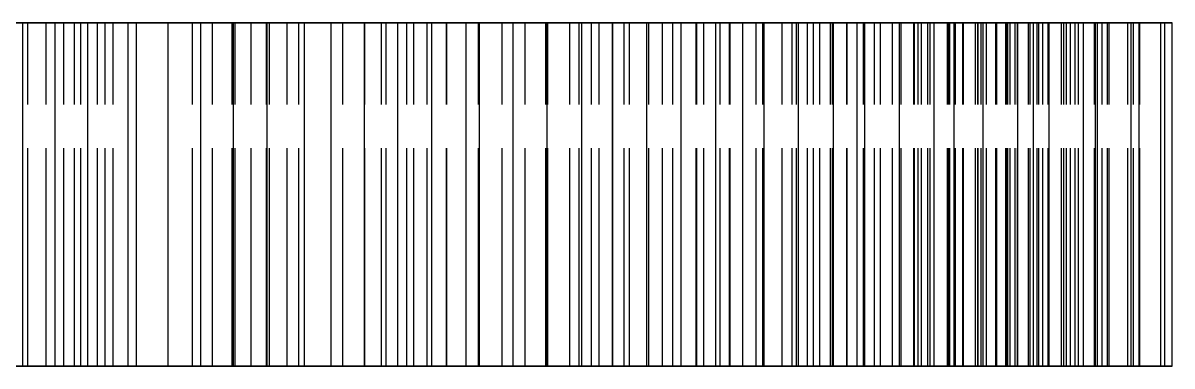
# Model space of a CAD drawing. Header units: millimetres. Extents: x -13 to 272, y -50 to 160.
# Drawn here: x 42.55 to 49.25, y 92.5 to 94.5 of the extents above; entities that cross this region are included whole.
import ezdxf

# ---------------------------------------------------------------- set-up
doc = ezdxf.new("R2010")
doc.units = ezdxf.units.MM
doc.linetypes.add('DASHED', pattern=[1.524, 1.27, -0.254])
doc.layers.add('HIDDEN', color=8, linetype='DASHED')
doc.layers.add('VISIBLE', color=7, linetype='CONTINUOUS')

msp = doc.modelspace()

# ---------------------------------------------------------------- linework, layer by layer
at = {"layer": 'HIDDEN'}
for points in [[(42.36903, 94.5), (42.55323, 94.5)], [(42.55323, 94.5), (42.7407, 94.5)], [(42.55323, 92.5), (42.55323, 94.5)], [(42.5823, 94.5), (42.85332, 94.5)], [(42.68919, 94.5), (42.5823, 94.5)], [(42.85332, 94.5), (42.5823, 94.5)], [(42.5823, 94.5), (42.68919, 94.5)], [(42.5823, 92.5), (42.5823, 94.5)], [(42.5823, 92.5), (42.5823, 94.5)], [(42.79205, 94.5), (42.68919, 94.5)], [(42.68919, 94.5), (42.79205, 94.5)], [(42.68919, 92.5), (42.68919, 94.5)], [(42.68919, 92.5), (42.68919, 94.5)], [(42.7407, 94.5), (42.93129, 94.5)], [(42.7407, 92.5), (42.7407, 94.5)], [(42.89112, 94.5), (42.79205, 94.5)], [(42.79205, 94.5), (42.89112, 94.5)], [(42.79205, 92.5), (42.79205, 94.5)], [(42.79205, 92.5), (42.79205, 94.5)], [(42.85332, 94.5), (43.03194, 94.5)], [(43.03194, 94.5), (42.85332, 94.5)], [(42.85332, 92.5), (42.85332, 94.5)], [(42.85332, 92.5), (42.85332, 94.5)], [(42.98656, 94.5), (42.89112, 94.5)], [(42.89112, 94.5), (42.98656, 94.5)], [(42.89112, 92.5), (42.89112, 94.5)], [(42.89112, 92.5), (42.89112, 94.5)], [(42.93129, 94.5), (43.16705, 94.5)], [(42.93129, 92.5), (42.93129, 94.5)], [(43.07851, 94.5), (42.98656, 94.5)], [(42.98656, 94.5), (43.07851, 94.5)], [(42.98656, 92.5), (42.98656, 94.5)], [(42.98656, 92.5), (42.98656, 94.5)], [(43.03194, 94.5), (43.21426, 94.5)], [(43.16705, 94.5), (43.03194, 94.5)], [(43.03194, 92.5), (43.03194, 94.5)], [(43.03194, 92.5), (43.03194, 94.5)], [(43.16705, 94.5), (43.07851, 94.5)], [(43.07851, 94.5), (43.16705, 94.5)], [(43.07851, 92.5), (43.07851, 94.5)], [(43.07851, 92.5), (43.07851, 94.5)], [(43.16705, 92.5), (43.16705, 94.5)], [(43.21426, 94.5), (43.40002, 94.5)], [(43.21426, 92.5), (43.21426, 94.5)], [(43.40002, 94.5), (43.58897, 94.5)], [(43.40002, 92.5), (43.40002, 94.5)], [(43.5407, 94.5), (43.7897, 94.5)], [(43.65825, 94.5), (43.5407, 94.5)], [(43.7897, 94.5), (43.5407, 94.5)], [(43.5407, 94.5), (43.65825, 94.5)], [(43.5407, 92.5), (43.5407, 94.5)], [(43.5407, 92.5), (43.5407, 94.5)], [(43.58897, 94.5), (43.78094, 94.5)], [(43.58897, 92.5), (43.58897, 94.5)], [(43.77207, 94.5), (43.65825, 94.5)], [(43.65825, 94.5), (43.77207, 94.5)], [(43.65825, 92.5), (43.65825, 94.5)], [(43.65825, 92.5), (43.65825, 94.5)], [(43.88238, 94.5), (43.77207, 94.5)], [(43.77207, 94.5), (43.88238, 94.5)], [(43.77207, 92.5), (43.77207, 94.5)], [(43.77207, 92.5), (43.77207, 94.5)], [(43.78094, 94.5), (43.97577, 94.5)], [(43.78094, 92.5), (43.78094, 94.5)], [(43.7897, 94.5), (43.97315, 94.5)], [(43.97315, 94.5), (43.7897, 94.5)], [(43.7897, 92.5), (43.7897, 94.5)], [(43.7897, 92.5), (43.7897, 94.5)], [(43.98933, 94.5), (43.88238, 94.5)], [(43.88238, 94.5), (43.98933, 94.5)], [(43.88238, 92.5), (43.88238, 94.5)], [(43.88238, 92.5), (43.88238, 94.5)], [(43.97315, 94.5), (44.15999, 94.5)], [(44.15999, 94.5), (43.97315, 94.5)], [(43.97315, 92.5), (43.97315, 94.5)], [(43.97315, 92.5), (43.97315, 94.5)], [(43.97577, 94.5), (44.19359, 94.5)], [(43.97577, 92.5), (43.97577, 94.5)], [(44.09304, 94.5), (43.98933, 94.5)], [(43.98933, 94.5), (44.09304, 94.5)], [(43.98933, 92.5), (43.98933, 94.5)], [(43.98933, 92.5), (43.98933, 94.5)], [(44.19359, 94.5), (44.09304, 94.5)], [(44.09304, 94.5), (44.19359, 94.5)], [(44.09304, 92.5), (44.09304, 94.5)], [(44.09304, 92.5), (44.09304, 94.5)], [(44.15999, 94.5), (44.34994, 94.5)], [(44.19359, 94.5), (44.15999, 94.5)], [(44.15999, 92.5), (44.15999, 94.5)], [(44.15999, 92.5), (44.15999, 94.5)], [(44.19359, 92.5), (44.19359, 94.5)], [(44.34994, 94.5), (44.54281, 94.5)], [(44.34994, 92.5), (44.34994, 94.5)], [(44.41741, 94.5), (44.64329, 94.5)], [(44.54509, 94.5), (44.41741, 94.5)], [(44.64329, 94.5), (44.41741, 94.5)], [(44.41741, 94.5), (44.54509, 94.5)], [(44.41741, 92.5), (44.41741, 94.5)], [(44.41741, 92.5), (44.41741, 94.5)], [(44.54281, 94.5), (44.73841, 94.5)], [(44.54281, 92.5), (44.54281, 94.5)], [(44.66937, 94.5), (44.54509, 94.5)], [(44.54509, 94.5), (44.66937, 94.5)], [(44.54509, 92.5), (44.54509, 94.5)], [(44.54509, 92.5), (44.54509, 94.5)], [(44.64329, 94.5), (44.83074, 94.5)], [(44.83074, 94.5), (44.64329, 94.5)], [(44.64329, 92.5), (44.64329, 94.5)], [(44.64329, 92.5), (44.64329, 94.5)], [(44.79043, 94.5), (44.66937, 94.5)], [(44.66937, 94.5), (44.79043, 94.5)], [(44.66937, 92.5), (44.66937, 94.5)], [(44.66937, 92.5), (44.66937, 94.5)], [(44.73841, 94.5), (44.93661, 94.5)], [(44.73841, 92.5), (44.73841, 94.5)], [(44.90842, 94.5), (44.79043, 94.5)], [(44.79043, 94.5), (44.90842, 94.5)], [(44.79043, 92.5), (44.79043, 94.5)], [(44.79043, 92.5), (44.79043, 94.5)], [(44.83074, 94.5), (45.02125, 94.5)], [(45.02125, 94.5), (44.83074, 94.5)], [(44.83074, 92.5), (44.83074, 94.5)], [(44.83074, 92.5), (44.83074, 94.5)], [(45.02342, 94.5), (44.90842, 94.5)], [(44.90842, 94.5), (45.02342, 94.5)], [(44.90842, 92.5), (44.90842, 94.5)], [(44.90842, 92.5), (44.90842, 94.5)], [(44.93661, 94.5), (45.13552, 94.5)], [(44.93661, 92.5), (44.93661, 94.5)], [(45.02125, 94.5), (45.21456, 94.5)], [(45.13552, 94.5), (45.02125, 94.5)], [(45.02125, 92.5), (45.02125, 94.5)], [(45.02125, 92.5), (45.02125, 94.5)], [(45.13552, 94.5), (45.02342, 94.5)], [(45.02342, 94.5), (45.13552, 94.5)], [(45.02342, 92.5), (45.02342, 94.5)], [(45.02342, 92.5), (45.02342, 94.5)], [(45.13552, 92.5), (45.13552, 94.5)], [(45.20852, 94.5), (45.41025, 94.5)], [(45.34575, 94.5), (45.20852, 94.5)], [(45.41025, 94.5), (45.20852, 94.5)], [(45.20852, 94.5), (45.34575, 94.5)], [(45.20852, 92.5), (45.20852, 94.5)], [(45.20852, 92.5), (45.20852, 94.5)], [(45.21456, 94.5), (45.41048, 94.5)], [(45.21456, 92.5), (45.21456, 94.5)], [(45.47993, 94.5), (45.34575, 94.5)], [(45.34575, 94.5), (45.47993, 94.5)], [(45.34575, 92.5), (45.34575, 94.5)], [(45.34575, 92.5), (45.34575, 94.5)], [(45.41025, 94.5), (45.60088, 94.5)], [(45.60088, 94.5), (45.41025, 94.5)], [(45.41025, 92.5), (45.41025, 94.5)], [(45.41025, 92.5), (45.41025, 94.5)], [(45.41048, 94.5), (45.60885, 94.5)], [(45.41048, 92.5), (45.41048, 94.5)], [(45.6112, 94.5), (45.47993, 94.5)], [(45.47993, 94.5), (45.6112, 94.5)], [(45.47993, 92.5), (45.47993, 94.5)], [(45.47993, 92.5), (45.47993, 94.5)], [(45.60088, 94.5), (45.79421, 94.5)], [(45.79421, 94.5), (45.60088, 94.5)], [(45.60088, 92.5), (45.60088, 94.5)], [(45.60088, 92.5), (45.60088, 94.5)], [(45.60885, 94.5), (45.80953, 94.5)], [(45.60885, 92.5), (45.60885, 94.5)], [(45.7397, 94.5), (45.6112, 94.5)], [(45.6112, 94.5), (45.7397, 94.5)], [(45.6112, 92.5), (45.6112, 94.5)], [(45.6112, 92.5), (45.6112, 94.5)], [(45.86549, 94.5), (45.7397, 94.5)], [(45.7397, 94.5), (45.86549, 94.5)], [(45.7397, 92.5), (45.7397, 94.5)], [(45.7397, 92.5), (45.7397, 94.5)], [(45.79421, 94.5), (45.99001, 94.5)], [(45.98864, 94.5), (45.79421, 94.5)], [(45.79421, 92.5), (45.79421, 94.5)], [(45.79421, 92.5), (45.79421, 94.5)], [(45.80953, 94.5), (45.98864, 94.5)], [(45.80953, 92.5), (45.80953, 94.5)], [(45.98864, 94.5), (45.86549, 94.5)], [(45.86549, 94.5), (45.98864, 94.5)], [(45.86549, 92.5), (45.86549, 94.5)], [(45.86549, 92.5), (45.86549, 94.5)], [(45.91048, 94.5), (46.08718, 94.5)], [(46.05667, 94.5), (45.91048, 94.5)], [(46.08718, 94.5), (45.91048, 94.5)], [(45.91048, 94.5), (46.05667, 94.5)], [(45.91048, 92.5), (45.91048, 94.5)], [(45.91048, 92.5), (45.91048, 94.5)], [(45.98864, 92.5), (45.98864, 94.5)], [(45.99001, 94.5), (46.18811, 94.5)], [(45.99001, 92.5), (45.99001, 94.5)], [(46.20014, 94.5), (46.05667, 94.5)], [(46.05667, 94.5), (46.20014, 94.5)], [(46.05667, 92.5), (46.05667, 94.5)], [(46.05667, 92.5), (46.05667, 94.5)], [(46.08718, 94.5), (46.28013, 94.5)], [(46.28013, 94.5), (46.08718, 94.5)], [(46.08718, 92.5), (46.08718, 94.5)], [(46.08718, 92.5), (46.08718, 94.5)], [(46.18811, 94.5), (46.38835, 94.5)], [(46.18811, 92.5), (46.18811, 94.5)], [(46.34104, 94.5), (46.20014, 94.5)], [(46.20014, 94.5), (46.34104, 94.5)], [(46.20014, 92.5), (46.20014, 94.5)], [(46.20014, 92.5), (46.20014, 94.5)], [(46.28013, 94.5), (46.47542, 94.5)], [(46.47542, 94.5), (46.28013, 94.5)], [(46.28013, 92.5), (46.28013, 94.5)], [(46.28013, 92.5), (46.28013, 94.5)], [(46.47947, 94.5), (46.34104, 94.5)], [(46.34104, 94.5), (46.47947, 94.5)], [(46.34104, 92.5), (46.34104, 94.5)], [(46.34104, 92.5), (46.34104, 94.5)], [(46.38835, 94.5), (46.59062, 94.5)], [(46.38835, 92.5), (46.38835, 94.5)], [(46.47542, 94.5), (46.67283, 94.5)], [(46.67283, 94.5), (46.47542, 94.5)], [(46.47542, 92.5), (46.47542, 94.5)], [(46.47542, 92.5), (46.47542, 94.5)], [(46.61548, 94.5), (46.47947, 94.5)], [(46.47947, 94.5), (46.61548, 94.5)], [(46.47947, 92.5), (46.47947, 94.5)], [(46.47947, 92.5), (46.47947, 94.5)], [(46.52017, 94.5), (46.67104, 94.5)], [(46.67465, 94.5), (46.52017, 94.5)], [(46.67104, 94.5), (46.52017, 94.5)], [(46.52017, 94.5), (46.67465, 94.5)], [(46.52017, 92.5), (46.52017, 94.5)], [(46.52017, 92.5), (46.52017, 94.5)], [(46.59062, 94.5), (46.74914, 94.5)], [(46.59062, 92.5), (46.59062, 94.5)], [(46.74914, 94.5), (46.61548, 94.5)], [(46.61548, 94.5), (46.74914, 94.5)], [(46.61548, 92.5), (46.61548, 94.5)], [(46.61548, 92.5), (46.61548, 94.5)], [(46.67104, 94.5), (46.86545, 94.5)], [(46.86545, 94.5), (46.67104, 94.5)], [(46.67104, 92.5), (46.67104, 94.5)], [(46.67104, 92.5), (46.67104, 94.5)], [(46.67283, 94.5), (46.87222, 94.5)], [(46.74914, 94.5), (46.67283, 94.5)], [(46.67283, 92.5), (46.67283, 94.5)], [(46.67283, 92.5), (46.67283, 94.5)], [(46.82678, 94.5), (46.67465, 94.5)], [(46.67465, 94.5), (46.82678, 94.5)], [(46.67465, 92.5), (46.67465, 94.5)], [(46.67465, 92.5), (46.67465, 94.5)], [(46.74914, 92.5), (46.74914, 94.5)], [(46.97668, 94.5), (46.82678, 94.5)], [(46.82678, 94.5), (46.97668, 94.5)], [(46.82678, 92.5), (46.82678, 94.5)], [(46.82678, 92.5), (46.82678, 94.5)], [(46.86545, 94.5), (47.06182, 94.5)], [(47.06182, 94.5), (46.86545, 94.5)], [(46.86545, 92.5), (46.86545, 94.5)], [(46.86545, 92.5), (46.86545, 94.5)], [(46.87222, 94.5), (47.07345, 94.5)], [(46.87222, 92.5), (46.87222, 94.5)], [(47.12442, 94.5), (46.97668, 94.5)], [(46.97668, 94.5), (47.12442, 94.5)], [(46.97668, 92.5), (46.97668, 94.5)], [(46.97668, 92.5), (46.97668, 94.5)], [(47.03487, 94.5), (47.15923, 94.5)], [(47.19695, 94.5), (47.03487, 94.5)], [(47.15923, 94.5), (47.03487, 94.5)], [(47.03487, 94.5), (47.19695, 94.5)], [(47.03487, 92.5), (47.03487, 94.5)], [(47.03487, 92.5), (47.03487, 94.5)], [(47.06182, 94.5), (47.25998, 94.5)], [(47.25998, 94.5), (47.06182, 94.5)], [(47.06182, 92.5), (47.06182, 94.5)], [(47.06182, 92.5), (47.06182, 94.5)], [(47.07345, 94.5), (47.2764, 94.5)], [(47.07345, 92.5), (47.07345, 94.5)], [(47.27005, 94.5), (47.12442, 94.5)], [(47.12442, 94.5), (47.27005, 94.5)], [(47.12442, 92.5), (47.12442, 94.5)], [(47.12442, 92.5), (47.12442, 94.5)], [(47.15923, 94.5), (47.35424, 94.5)], [(47.35424, 94.5), (47.15923, 94.5)], [(47.15923, 92.5), (47.15923, 94.5)], [(47.15923, 92.5), (47.15923, 94.5)], [(47.35706, 94.5), (47.19695, 94.5)], [(47.19695, 94.5), (47.35706, 94.5)], [(47.19695, 92.5), (47.19695, 94.5)], [(47.19695, 92.5), (47.19695, 94.5)], [(47.25998, 94.5), (47.45977, 94.5)], [(47.41361, 94.5), (47.25998, 94.5)], [(47.25998, 92.5), (47.25998, 94.5)], [(47.25998, 92.5), (47.25998, 94.5)], [(47.41361, 94.5), (47.27005, 94.5)], [(47.27005, 94.5), (47.41361, 94.5)], [(47.27005, 92.5), (47.27005, 94.5)], [(47.27005, 92.5), (47.27005, 94.5)], [(47.2764, 94.5), (47.41361, 94.5)], [(47.2764, 92.5), (47.2764, 94.5)], [(47.35424, 94.5), (47.55081, 94.5)], [(47.55081, 94.5), (47.35424, 94.5)], [(47.35424, 92.5), (47.35424, 94.5)], [(47.35424, 92.5), (47.35424, 94.5)], [(47.51528, 94.5), (47.35706, 94.5)], [(47.35706, 94.5), (47.51528, 94.5)], [(47.35706, 92.5), (47.35706, 94.5)], [(47.35706, 92.5), (47.35706, 94.5)], [(47.41361, 92.5), (47.41361, 94.5)], [(47.45226, 94.5), (47.54957, 94.5)], [(47.62123, 94.5), (47.45226, 94.5)], [(47.54957, 94.5), (47.45226, 94.5)], [(47.45226, 94.5), (47.62123, 94.5)], [(47.45226, 92.5), (47.45226, 94.5)], [(47.45226, 92.5), (47.45226, 94.5)], [(47.45977, 94.5), (47.66108, 94.5)], [(47.45977, 92.5), (47.45977, 94.5)], [(47.67167, 94.5), (47.51528, 94.5)], [(47.51528, 94.5), (47.67167, 94.5)], [(47.51528, 92.5), (47.51528, 94.5)], [(47.51528, 92.5), (47.51528, 94.5)], [(47.54957, 94.5), (47.74429, 94.5)], [(47.74429, 94.5), (47.54957, 94.5)], [(47.54957, 92.5), (47.54957, 94.5)], [(47.54957, 92.5), (47.54957, 94.5)], [(47.55081, 94.5), (47.74882, 94.5)], [(47.74882, 94.5), (47.55081, 94.5)], [(47.55081, 92.5), (47.55081, 94.5)], [(47.55081, 92.5), (47.55081, 94.5)], [(47.7886, 94.5), (47.62123, 94.5)], [(47.62123, 94.5), (47.7886, 94.5)], [(47.62123, 92.5), (47.62123, 94.5)], [(47.62123, 92.5), (47.62123, 94.5)], [(47.66108, 94.5), (47.86381, 94.5)], [(47.66108, 92.5), (47.66108, 94.5)], [(47.82627, 94.5), (47.67167, 94.5)], [(47.67167, 94.5), (47.82627, 94.5)], [(47.67167, 92.5), (47.67167, 94.5)], [(47.67167, 92.5), (47.67167, 94.5)], [(47.74429, 94.5), (47.9402, 94.5)], [(47.9402, 94.5), (47.74429, 94.5)], [(47.74429, 92.5), (47.74429, 94.5)], [(47.74429, 92.5), (47.74429, 94.5)], [(47.74882, 94.5), (47.94812, 94.5)], [(47.94812, 94.5), (47.74882, 94.5)], [(47.74882, 92.5), (47.74882, 94.5)], [(47.74882, 92.5), (47.74882, 94.5)], [(47.7705, 94.5), (47.84032, 94.5)], [(47.94559, 94.5), (47.7705, 94.5)], [(47.84032, 94.5), (47.7705, 94.5)], [(47.7705, 94.5), (47.94559, 94.5)], [(47.7705, 92.5), (47.7705, 94.5)], [(47.7705, 92.5), (47.7705, 94.5)], [(47.95444, 94.5), (47.7886, 94.5)], [(47.7886, 94.5), (47.95444, 94.5)], [(47.7886, 92.5), (47.7886, 94.5)], [(47.7886, 92.5), (47.7886, 94.5)], [(47.9791, 94.5), (47.82627, 94.5)], [(47.82627, 94.5), (47.9791, 94.5)], [(47.82627, 92.5), (47.82627, 94.5)], [(47.82627, 92.5), (47.82627, 94.5)], [(47.84032, 94.5), (48.03389, 94.5)], [(48.03389, 94.5), (47.84032, 94.5)], [(47.84032, 92.5), (47.84032, 94.5)], [(47.84032, 92.5), (47.84032, 94.5)], [(47.86381, 94.5), (47.9791, 94.5)], [(47.86381, 92.5), (47.86381, 94.5)], [(47.9402, 94.5), (48.13717, 94.5)], [(48.13717, 94.5), (47.9402, 94.5)], [(47.9402, 92.5), (47.9402, 94.5)], [(47.9402, 92.5), (47.9402, 94.5)], [(48.11948, 94.5), (47.94559, 94.5)], [(47.94559, 94.5), (48.11948, 94.5)], [(47.94559, 92.5), (47.94559, 94.5)], [(47.94559, 92.5), (47.94559, 94.5)], [(47.94812, 94.5), (48.14861, 94.5)], [(47.9791, 94.5), (47.94812, 94.5)], [(47.94812, 92.5), (47.94812, 94.5)], [(47.94812, 92.5), (47.94812, 94.5)], [(48.11879, 94.5), (47.95444, 94.5)], [(47.95444, 94.5), (48.11879, 94.5)], [(47.95444, 92.5), (47.95444, 94.5)], [(47.95444, 92.5), (47.95444, 94.5)], [(47.9791, 92.5), (47.9791, 94.5)], [(47.98815, 94.5), (48.03017, 94.5)], [(48.16859, 94.5), (47.98815, 94.5)], [(48.03017, 94.5), (47.98815, 94.5)], [(47.98815, 94.5), (48.16859, 94.5)], [(47.98815, 92.5), (47.98815, 94.5)], [(47.98815, 92.5), (47.98815, 94.5)], [(48.03017, 94.5), (48.22173, 94.5)], [(48.22173, 94.5), (48.03017, 94.5)], [(48.03017, 92.5), (48.03017, 94.5)], [(48.03017, 92.5), (48.03017, 94.5)], [(48.03389, 94.5), (48.22825, 94.5)], [(48.22825, 94.5), (48.03389, 94.5)], [(48.03389, 92.5), (48.03389, 94.5)], [(48.03389, 92.5), (48.03389, 94.5)], [(48.10425, 92.5), (48.10425, 94.5)], [(48.10425, 94.5), (48.11828, 94.5)], [(48.28922, 94.5), (48.10425, 94.5)], [(48.11828, 94.5), (48.10425, 94.5)], [(48.10425, 94.5), (48.28922, 94.5)], [(48.10425, 92.5), (48.10425, 94.5)], [(48.11828, 92.5), (48.11828, 94.5)], [(48.11828, 94.5), (48.30696, 94.5)], [(48.30696, 94.5), (48.11828, 94.5)], [(48.11828, 92.5), (48.11828, 94.5)], [(48.28166, 94.5), (48.11879, 94.5)], [(48.11879, 94.5), (48.28166, 94.5)], [(48.11879, 92.5), (48.11879, 94.5)], [(48.11879, 92.5), (48.11879, 94.5)], [(48.2922, 94.5), (48.11948, 94.5)], [(48.11948, 94.5), (48.2922, 94.5)], [(48.11948, 92.5), (48.11948, 94.5)], [(48.11948, 92.5), (48.11948, 94.5)], [(48.13717, 94.5), (48.33509, 94.5)], [(48.33509, 94.5), (48.13717, 94.5)], [(48.13717, 92.5), (48.13717, 94.5)], [(48.13717, 92.5), (48.13717, 94.5)], [(48.14861, 94.5), (48.35021, 94.5)], [(48.14861, 92.5), (48.14861, 94.5)], [(48.34822, 94.5), (48.16859, 94.5)], [(48.16859, 94.5), (48.34822, 94.5)], [(48.16859, 92.5), (48.16859, 94.5)], [(48.16859, 92.5), (48.16859, 94.5)], [(48.22173, 94.5), (48.41368, 94.5)], [(48.41368, 94.5), (48.22173, 94.5)], [(48.22173, 92.5), (48.22173, 94.5)], [(48.22173, 92.5), (48.22173, 94.5)], [(48.22825, 94.5), (48.42331, 94.5)], [(48.42331, 94.5), (48.22825, 94.5)], [(48.22825, 92.5), (48.22825, 94.5)], [(48.22825, 92.5), (48.22825, 94.5)], [(48.44307, 94.5), (48.28166, 94.5)], [(48.28166, 94.5), (48.44307, 94.5)], [(48.28166, 92.5), (48.28166, 94.5)], [(48.28166, 92.5), (48.28166, 94.5)], [(48.47379, 94.5), (48.28922, 94.5)], [(48.28922, 94.5), (48.47379, 94.5)], [(48.28922, 92.5), (48.28922, 94.5)], [(48.28922, 92.5), (48.28922, 94.5)], [(48.46377, 94.5), (48.2922, 94.5)], [(48.2922, 94.5), (48.46377, 94.5)], [(48.2922, 92.5), (48.2922, 94.5)], [(48.2922, 92.5), (48.2922, 94.5)], [(48.30696, 92.5), (48.30696, 94.5)], [(48.30696, 94.5), (48.49564, 94.5)], [(48.49564, 94.5), (48.30696, 94.5)], [(48.30696, 92.5), (48.30696, 94.5)], [(48.33509, 94.5), (48.53388, 94.5)], [(48.44307, 94.5), (48.33509, 94.5)], [(48.33509, 92.5), (48.33509, 94.5)], [(48.33509, 92.5), (48.33509, 94.5)], [(48.52705, 94.5), (48.34822, 94.5)], [(48.34822, 94.5), (48.52705, 94.5)], [(48.34822, 92.5), (48.34822, 94.5)], [(48.34822, 92.5), (48.34822, 94.5)], [(48.35021, 94.5), (48.44307, 94.5)], [(48.35021, 92.5), (48.35021, 94.5)], [(48.41368, 94.5), (48.60594, 94.5)], [(48.60594, 94.5), (48.41368, 94.5)], [(48.41368, 92.5), (48.41368, 94.5)], [(48.41368, 92.5), (48.41368, 94.5)], [(48.42331, 94.5), (48.61896, 94.5)], [(48.61896, 94.5), (48.42331, 94.5)], [(48.42331, 92.5), (48.42331, 94.5)], [(48.42331, 92.5), (48.42331, 94.5)], [(48.44307, 92.5), (48.44307, 94.5)], [(48.63419, 94.5), (48.46377, 94.5)], [(48.46377, 94.5), (48.63419, 94.5)], [(48.46377, 92.5), (48.46377, 94.5)], [(48.46377, 92.5), (48.46377, 94.5)], [(48.65793, 94.5), (48.47379, 94.5)], [(48.47379, 94.5), (48.65793, 94.5)], [(48.47379, 92.5), (48.47379, 94.5)], [(48.47379, 92.5), (48.47379, 94.5)], [(48.49564, 92.5), (48.49564, 94.5)], [(48.49564, 94.5), (48.68427, 94.5)], [(48.68427, 94.5), (48.49564, 94.5)], [(48.49564, 92.5), (48.49564, 94.5)], [(48.70507, 94.5), (48.52705, 94.5)], [(48.52705, 94.5), (48.70507, 94.5)], [(48.52705, 92.5), (48.52705, 94.5)], [(48.52705, 92.5), (48.52705, 94.5)], [(48.53388, 94.5), (48.73345, 94.5)], [(48.53388, 92.5), (48.53388, 94.5)], [(48.60594, 94.5), (48.79846, 94.5)], [(48.79846, 94.5), (48.60594, 94.5)], [(48.60594, 92.5), (48.60594, 94.5)], [(48.60594, 92.5), (48.60594, 94.5)], [(48.61896, 94.5), (48.81515, 94.5)], [(48.80345, 94.5), (48.61896, 94.5)], [(48.61896, 92.5), (48.61896, 94.5)], [(48.61896, 92.5), (48.61896, 94.5)], [(48.80345, 94.5), (48.63419, 94.5)], [(48.63419, 94.5), (48.80345, 94.5)], [(48.63419, 92.5), (48.63419, 94.5)], [(48.63419, 92.5), (48.63419, 94.5)], [(48.84161, 94.5), (48.65793, 94.5)], [(48.65793, 94.5), (48.84161, 94.5)], [(48.65793, 92.5), (48.65793, 94.5)], [(48.65793, 92.5), (48.65793, 94.5)], [(48.68427, 94.5), (48.87279, 94.5)], [(48.87279, 94.5), (48.68427, 94.5)], [(48.68427, 92.5), (48.68427, 94.5)], [(48.68427, 92.5), (48.68427, 94.5)], [(48.88227, 94.5), (48.70507, 94.5)], [(48.70507, 94.5), (48.88227, 94.5)], [(48.70507, 92.5), (48.70507, 94.5)], [(48.70507, 92.5), (48.70507, 94.5)], [(48.73345, 94.5), (48.80345, 94.5)], [(48.73345, 92.5), (48.73345, 94.5)], [(48.79846, 94.5), (48.99118, 94.5)], [(48.99118, 94.5), (48.79846, 94.5)], [(48.79846, 92.5), (48.79846, 94.5)], [(48.79846, 92.5), (48.79846, 94.5)], [(48.80345, 92.5), (48.80345, 94.5)], [(48.81515, 94.5), (49.0118, 94.5)], [(48.81515, 92.5), (48.81515, 94.5)], [(49.02481, 94.5), (48.84161, 94.5)], [(48.84161, 94.5), (49.02481, 94.5)], [(48.84161, 92.5), (48.84161, 94.5)], [(48.84161, 92.5), (48.84161, 94.5)], [(48.87279, 94.5), (49.06117, 94.5)], [(49.06117, 94.5), (48.87279, 94.5)], [(48.87279, 92.5), (48.87279, 94.5)], [(48.87279, 92.5), (48.87279, 94.5)], [(49.05865, 94.5), (48.88227, 94.5)], [(48.88227, 94.5), (49.05865, 94.5)], [(48.88227, 92.5), (48.88227, 94.5)], [(48.88227, 92.5), (48.88227, 94.5)], [(48.99118, 94.5), (49.18403, 94.5)], [(49.05865, 94.5), (48.99118, 94.5)], [(48.99118, 92.5), (48.99118, 94.5)], [(48.99118, 92.5), (48.99118, 94.5)], [(49.0118, 94.5), (49.05865, 94.5)], [(49.0118, 92.5), (49.0118, 94.5)], [(49.2075, 94.5), (49.02481, 94.5)], [(49.02481, 94.5), (49.2075, 94.5)], [(49.02481, 92.5), (49.02481, 94.5)], [(49.02481, 92.5), (49.02481, 94.5)], [(49.05865, 92.5), (49.05865, 94.5)], [(49.06117, 94.5), (49.24936, 94.5)], [(49.2075, 94.5), (49.06117, 94.5)], [(49.06117, 92.5), (49.06117, 94.5)], [(49.06117, 92.5), (49.06117, 94.5)], [(49.18403, 94.5), (49.2075, 94.5)], [(49.18403, 92.5), (49.18403, 94.5)], [(49.2075, 92.5), (49.2075, 94.5)], [(49.24936, 92.5), (49.24936, 94.5)], [(42.36903, 92.5), (42.55323, 92.5)], [(42.55323, 92.5), (42.7407, 92.5)], [(42.5823, 92.5), (42.85332, 92.5)], [(42.68919, 92.5), (42.5823, 92.5)], [(42.85332, 92.5), (42.5823, 92.5)], [(42.5823, 92.5), (42.68919, 92.5)], [(42.79205, 92.5), (42.68919, 92.5)], [(42.68919, 92.5), (42.79205, 92.5)], [(42.7407, 92.5), (42.93129, 92.5)], [(42.89112, 92.5), (42.79205, 92.5)], [(42.79205, 92.5), (42.89112, 92.5)], [(42.85332, 92.5), (43.03194, 92.5)], [(43.03194, 92.5), (42.85332, 92.5)], [(42.98656, 92.5), (42.89112, 92.5)], [(42.89112, 92.5), (42.98656, 92.5)], [(42.93129, 92.5), (43.16705, 92.5)], [(43.07851, 92.5), (42.98656, 92.5)], [(42.98656, 92.5), (43.07851, 92.5)], [(43.03194, 92.5), (43.21426, 92.5)], [(43.16705, 92.5), (43.03194, 92.5)], [(43.16705, 92.5), (43.07851, 92.5)], [(43.07851, 92.5), (43.16705, 92.5)], [(43.21426, 92.5), (43.40002, 92.5)], [(43.40002, 92.5), (43.58897, 92.5)], [(43.5407, 92.5), (43.7897, 92.5)], [(43.65825, 92.5), (43.5407, 92.5)], [(43.7897, 92.5), (43.5407, 92.5)], [(43.5407, 92.5), (43.65825, 92.5)], [(43.58897, 92.5), (43.78094, 92.5)], [(43.77207, 92.5), (43.65825, 92.5)], [(43.65825, 92.5), (43.77207, 92.5)], [(43.88238, 92.5), (43.77207, 92.5)], [(43.77207, 92.5), (43.88238, 92.5)], [(43.78094, 92.5), (43.97577, 92.5)], [(43.7897, 92.5), (43.97315, 92.5)], [(43.97315, 92.5), (43.7897, 92.5)], [(43.98933, 92.5), (43.88238, 92.5)], [(43.88238, 92.5), (43.98933, 92.5)], [(43.97315, 92.5), (44.15999, 92.5)], [(44.15999, 92.5), (43.97315, 92.5)], [(43.97577, 92.5), (44.19359, 92.5)], [(44.09304, 92.5), (43.98933, 92.5)], [(43.98933, 92.5), (44.09304, 92.5)], [(44.19359, 92.5), (44.09304, 92.5)], [(44.09304, 92.5), (44.19359, 92.5)], [(44.15999, 92.5), (44.34994, 92.5)], [(44.19359, 92.5), (44.15999, 92.5)], [(44.34994, 92.5), (44.54281, 92.5)], [(44.41741, 92.5), (44.64329, 92.5)], [(44.54509, 92.5), (44.41741, 92.5)], [(44.64329, 92.5), (44.41741, 92.5)], [(44.41741, 92.5), (44.54509, 92.5)], [(44.54281, 92.5), (44.73841, 92.5)], [(44.66937, 92.5), (44.54509, 92.5)], [(44.54509, 92.5), (44.66937, 92.5)], [(44.64329, 92.5), (44.83074, 92.5)], [(44.83074, 92.5), (44.64329, 92.5)], [(44.79043, 92.5), (44.66937, 92.5)], [(44.66937, 92.5), (44.79043, 92.5)], [(44.73841, 92.5), (44.93661, 92.5)], [(44.90842, 92.5), (44.79043, 92.5)], [(44.79043, 92.5), (44.90842, 92.5)], [(44.83074, 92.5), (45.02125, 92.5)], [(45.02125, 92.5), (44.83074, 92.5)], [(45.02342, 92.5), (44.90842, 92.5)], [(44.90842, 92.5), (45.02342, 92.5)], [(44.93661, 92.5), (45.13552, 92.5)], [(45.02125, 92.5), (45.21456, 92.5)], [(45.13552, 92.5), (45.02125, 92.5)], [(45.13552, 92.5), (45.02342, 92.5)], [(45.02342, 92.5), (45.13552, 92.5)], [(45.20852, 92.5), (45.41025, 92.5)], [(45.34575, 92.5), (45.20852, 92.5)], [(45.41025, 92.5), (45.20852, 92.5)], [(45.20852, 92.5), (45.34575, 92.5)], [(45.21456, 92.5), (45.41048, 92.5)], [(45.47993, 92.5), (45.34575, 92.5)], [(45.34575, 92.5), (45.47993, 92.5)], [(45.41025, 92.5), (45.60088, 92.5)], [(45.60088, 92.5), (45.41025, 92.5)], [(45.41048, 92.5), (45.60885, 92.5)], [(45.6112, 92.5), (45.47993, 92.5)], [(45.47993, 92.5), (45.6112, 92.5)], [(45.60088, 92.5), (45.79421, 92.5)], [(45.79421, 92.5), (45.60088, 92.5)], [(45.60885, 92.5), (45.80953, 92.5)], [(45.7397, 92.5), (45.6112, 92.5)], [(45.6112, 92.5), (45.7397, 92.5)], [(45.86549, 92.5), (45.7397, 92.5)], [(45.7397, 92.5), (45.86549, 92.5)], [(45.79421, 92.5), (45.99001, 92.5)], [(45.98864, 92.5), (45.79421, 92.5)], [(45.80953, 92.5), (45.98864, 92.5)], [(45.98864, 92.5), (45.86549, 92.5)], [(45.86549, 92.5), (45.98864, 92.5)], [(45.91048, 92.5), (46.08718, 92.5)], [(46.05667, 92.5), (45.91048, 92.5)], [(46.08718, 92.5), (45.91048, 92.5)], [(45.91048, 92.5), (46.05667, 92.5)], [(45.99001, 92.5), (46.18811, 92.5)], [(46.20014, 92.5), (46.05667, 92.5)], [(46.05667, 92.5), (46.20014, 92.5)], [(46.08718, 92.5), (46.28013, 92.5)], [(46.28013, 92.5), (46.08718, 92.5)], [(46.18811, 92.5), (46.38835, 92.5)], [(46.34104, 92.5), (46.20014, 92.5)], [(46.20014, 92.5), (46.34104, 92.5)], [(46.28013, 92.5), (46.47542, 92.5)], [(46.47542, 92.5), (46.28013, 92.5)], [(46.47947, 92.5), (46.34104, 92.5)], [(46.34104, 92.5), (46.47947, 92.5)], [(46.38835, 92.5), (46.59062, 92.5)], [(46.47542, 92.5), (46.67283, 92.5)], [(46.67283, 92.5), (46.47542, 92.5)], [(46.61548, 92.5), (46.47947, 92.5)], [(46.47947, 92.5), (46.61548, 92.5)], [(46.52017, 92.5), (46.67104, 92.5)], [(46.67465, 92.5), (46.52017, 92.5)], [(46.67104, 92.5), (46.52017, 92.5)], [(46.52017, 92.5), (46.67465, 92.5)], [(46.59062, 92.5), (46.74914, 92.5)], [(46.74914, 92.5), (46.61548, 92.5)], [(46.61548, 92.5), (46.74914, 92.5)], [(46.67104, 92.5), (46.86545, 92.5)], [(46.86545, 92.5), (46.67104, 92.5)], [(46.67283, 92.5), (46.87222, 92.5)], [(46.74914, 92.5), (46.67283, 92.5)], [(46.82678, 92.5), (46.67465, 92.5)], [(46.67465, 92.5), (46.82678, 92.5)], [(46.97668, 92.5), (46.82678, 92.5)], [(46.82678, 92.5), (46.97668, 92.5)], [(46.86545, 92.5), (47.06182, 92.5)], [(47.06182, 92.5), (46.86545, 92.5)], [(46.87222, 92.5), (47.07345, 92.5)], [(47.12442, 92.5), (46.97668, 92.5)], [(46.97668, 92.5), (47.12442, 92.5)], [(47.03487, 92.5), (47.15923, 92.5)], [(47.19695, 92.5), (47.03487, 92.5)], [(47.15923, 92.5), (47.03487, 92.5)], [(47.03487, 92.5), (47.19695, 92.5)], [(47.06182, 92.5), (47.25998, 92.5)], [(47.25998, 92.5), (47.06182, 92.5)], [(47.07345, 92.5), (47.2764, 92.5)], [(47.27005, 92.5), (47.12442, 92.5)], [(47.12442, 92.5), (47.27005, 92.5)], [(47.15923, 92.5), (47.35424, 92.5)], [(47.35424, 92.5), (47.15923, 92.5)], [(47.35706, 92.5), (47.19695, 92.5)], [(47.19695, 92.5), (47.35706, 92.5)], [(47.25998, 92.5), (47.45977, 92.5)], [(47.41361, 92.5), (47.25998, 92.5)], [(47.41361, 92.5), (47.27005, 92.5)], [(47.27005, 92.5), (47.41361, 92.5)], [(47.2764, 92.5), (47.41361, 92.5)], [(47.35424, 92.5), (47.55081, 92.5)], [(47.55081, 92.5), (47.35424, 92.5)], [(47.51528, 92.5), (47.35706, 92.5)], [(47.35706, 92.5), (47.51528, 92.5)], [(47.45226, 92.5), (47.54957, 92.5)], [(47.62123, 92.5), (47.45226, 92.5)], [(47.54957, 92.5), (47.45226, 92.5)], [(47.45226, 92.5), (47.62123, 92.5)], [(47.45977, 92.5), (47.66108, 92.5)], [(47.67167, 92.5), (47.51528, 92.5)], [(47.51528, 92.5), (47.67167, 92.5)], [(47.54957, 92.5), (47.74429, 92.5)], [(47.74429, 92.5), (47.54957, 92.5)], [(47.55081, 92.5), (47.74882, 92.5)], [(47.74882, 92.5), (47.55081, 92.5)], [(47.7886, 92.5), (47.62123, 92.5)], [(47.62123, 92.5), (47.7886, 92.5)], [(47.66108, 92.5), (47.86381, 92.5)], [(47.82627, 92.5), (47.67167, 92.5)], [(47.67167, 92.5), (47.82627, 92.5)], [(47.74429, 92.5), (47.9402, 92.5)], [(47.9402, 92.5), (47.74429, 92.5)], [(47.74882, 92.5), (47.94812, 92.5)], [(47.94812, 92.5), (47.74882, 92.5)], [(47.7705, 92.5), (47.84032, 92.5)], [(47.94559, 92.5), (47.7705, 92.5)], [(47.84032, 92.5), (47.7705, 92.5)], [(47.7705, 92.5), (47.94559, 92.5)], [(47.95444, 92.5), (47.7886, 92.5)], [(47.7886, 92.5), (47.95444, 92.5)], [(47.9791, 92.5), (47.82627, 92.5)], [(47.82627, 92.5), (47.9791, 92.5)], [(47.84032, 92.5), (48.03389, 92.5)], [(48.03389, 92.5), (47.84032, 92.5)], [(47.86381, 92.5), (47.9791, 92.5)], [(47.9402, 92.5), (48.13717, 92.5)], [(48.13717, 92.5), (47.9402, 92.5)], [(48.11948, 92.5), (47.94559, 92.5)], [(47.94559, 92.5), (48.11948, 92.5)], [(47.94812, 92.5), (48.14861, 92.5)], [(47.9791, 92.5), (47.94812, 92.5)], [(48.11879, 92.5), (47.95444, 92.5)], [(47.95444, 92.5), (48.11879, 92.5)], [(47.98815, 92.5), (48.03017, 92.5)], [(48.16859, 92.5), (47.98815, 92.5)], [(48.03017, 92.5), (47.98815, 92.5)], [(47.98815, 92.5), (48.16859, 92.5)], [(48.03017, 92.5), (48.22173, 92.5)], [(48.22173, 92.5), (48.03017, 92.5)], [(48.03389, 92.5), (48.22825, 92.5)], [(48.22825, 92.5), (48.03389, 92.5)], [(48.10425, 92.5), (48.11828, 92.5)], [(48.28922, 92.5), (48.10425, 92.5)], [(48.11828, 92.5), (48.10425, 92.5)], [(48.10425, 92.5), (48.28922, 92.5)], [(48.11828, 92.5), (48.30696, 92.5)], [(48.30696, 92.5), (48.11828, 92.5)], [(48.28166, 92.5), (48.11879, 92.5)], [(48.11879, 92.5), (48.28166, 92.5)], [(48.2922, 92.5), (48.11948, 92.5)], [(48.11948, 92.5), (48.2922, 92.5)], [(48.13717, 92.5), (48.33509, 92.5)], [(48.33509, 92.5), (48.13717, 92.5)], [(48.14861, 92.5), (48.35021, 92.5)], [(48.34822, 92.5), (48.16859, 92.5)], [(48.16859, 92.5), (48.34822, 92.5)], [(48.22173, 92.5), (48.41368, 92.5)], [(48.41368, 92.5), (48.22173, 92.5)], [(48.22825, 92.5), (48.42331, 92.5)], [(48.42331, 92.5), (48.22825, 92.5)], [(48.44307, 92.5), (48.28166, 92.5)], [(48.28166, 92.5), (48.44307, 92.5)], [(48.47379, 92.5), (48.28922, 92.5)], [(48.28922, 92.5), (48.47379, 92.5)], [(48.46377, 92.5), (48.2922, 92.5)], [(48.2922, 92.5), (48.46377, 92.5)], [(48.30696, 92.5), (48.49564, 92.5)], [(48.49564, 92.5), (48.30696, 92.5)], [(48.33509, 92.5), (48.53388, 92.5)], [(48.44307, 92.5), (48.33509, 92.5)], [(48.52705, 92.5), (48.34822, 92.5)], [(48.34822, 92.5), (48.52705, 92.5)], [(48.35021, 92.5), (48.44307, 92.5)], [(48.41368, 92.5), (48.60594, 92.5)], [(48.60594, 92.5), (48.41368, 92.5)], [(48.42331, 92.5), (48.61896, 92.5)], [(48.61896, 92.5), (48.42331, 92.5)], [(48.63419, 92.5), (48.46377, 92.5)], [(48.46377, 92.5), (48.63419, 92.5)], [(48.65793, 92.5), (48.47379, 92.5)], [(48.47379, 92.5), (48.65793, 92.5)], [(48.49564, 92.5), (48.68427, 92.5)], [(48.68427, 92.5), (48.49564, 92.5)], [(48.70507, 92.5), (48.52705, 92.5)], [(48.52705, 92.5), (48.70507, 92.5)], [(48.53388, 92.5), (48.73345, 92.5)], [(48.60594, 92.5), (48.79846, 92.5)], [(48.79846, 92.5), (48.60594, 92.5)], [(48.61896, 92.5), (48.81515, 92.5)], [(48.80345, 92.5), (48.61896, 92.5)], [(48.80345, 92.5), (48.63419, 92.5)], [(48.63419, 92.5), (48.80345, 92.5)], [(48.84161, 92.5), (48.65793, 92.5)], [(48.65793, 92.5), (48.84161, 92.5)], [(48.68427, 92.5), (48.87279, 92.5)], [(48.87279, 92.5), (48.68427, 92.5)], [(48.88227, 92.5), (48.70507, 92.5)], [(48.70507, 92.5), (48.88227, 92.5)], [(48.73345, 92.5), (48.80345, 92.5)], [(48.79846, 92.5), (48.99118, 92.5)], [(48.99118, 92.5), (48.79846, 92.5)], [(48.81515, 92.5), (49.0118, 92.5)], [(49.02481, 92.5), (48.84161, 92.5)], [(48.84161, 92.5), (49.02481, 92.5)], [(48.87279, 92.5), (49.06117, 92.5)], [(49.06117, 92.5), (48.87279, 92.5)], [(49.05865, 92.5), (48.88227, 92.5)], [(48.88227, 92.5), (49.05865, 92.5)], [(48.99118, 92.5), (49.18403, 92.5)], [(49.05865, 92.5), (48.99118, 92.5)], [(49.0118, 92.5), (49.05865, 92.5)], [(49.2075, 92.5), (49.02481, 92.5)], [(49.02481, 92.5), (49.2075, 92.5)], [(49.06117, 92.5), (49.24936, 92.5)], [(49.2075, 92.5), (49.06117, 92.5)], [(49.18403, 92.5), (49.2075, 92.5)]]:
    msp.add_lwpolyline(points, dxfattribs=at)
at = {"layer": 'VISIBLE'}
for points in [[(42.55323, 94.5), (42.36903, 94.5)], [(42.7407, 94.5), (42.55323, 94.5)], [(42.55323, 92.5), (42.55323, 94.5)], [(42.93129, 94.5), (42.7407, 94.5)], [(42.7407, 92.5), (42.7407, 94.5)], [(43.16705, 94.5), (42.93129, 94.5)], [(42.93129, 92.5), (42.93129, 94.5)], [(43.21426, 94.5), (43.16705, 94.5)], [(43.16705, 92.5), (43.16705, 94.5)], [(43.40002, 94.5), (43.21426, 94.5)], [(43.21426, 92.5), (43.21426, 94.5)], [(43.58897, 94.5), (43.40002, 94.5)], [(43.40002, 92.5), (43.40002, 94.5)], [(43.78094, 94.5), (43.58897, 94.5)], [(43.58897, 92.5), (43.58897, 94.5)], [(43.97577, 94.5), (43.78094, 94.5)], [(43.78094, 92.5), (43.78094, 94.5)], [(44.19359, 94.5), (43.97577, 94.5)], [(43.97577, 92.5), (43.97577, 94.5)], [(44.34994, 94.5), (44.19359, 94.5)], [(44.19359, 92.5), (44.19359, 94.5)], [(44.54281, 94.5), (44.34994, 94.5)], [(44.34994, 92.5), (44.34994, 94.5)], [(44.73841, 94.5), (44.54281, 94.5)], [(44.54281, 92.5), (44.54281, 94.5)], [(44.93661, 94.5), (44.73841, 94.5)], [(44.73841, 92.5), (44.73841, 94.5)], [(45.13552, 94.5), (44.93661, 94.5)], [(44.93661, 92.5), (44.93661, 94.5)], [(45.21456, 94.5), (45.13552, 94.5)], [(45.13552, 92.5), (45.13552, 94.5)], [(45.41048, 94.5), (45.21456, 94.5)], [(45.21456, 92.5), (45.21456, 94.5)], [(45.60885, 94.5), (45.41048, 94.5)], [(45.41048, 92.5), (45.41048, 94.5)], [(45.80953, 94.5), (45.60885, 94.5)], [(45.60885, 92.5), (45.60885, 94.5)], [(45.98864, 94.5), (45.80953, 94.5)], [(45.80953, 92.5), (45.80953, 94.5)], [(45.99001, 94.5), (45.98864, 94.5)], [(45.98864, 92.5), (45.98864, 94.5)], [(46.18811, 94.5), (45.99001, 94.5)], [(45.99001, 92.5), (45.99001, 94.5)], [(46.38835, 94.5), (46.18811, 94.5)], [(46.18811, 92.5), (46.18811, 94.5)], [(46.59062, 94.5), (46.38835, 94.5)], [(46.38835, 92.5), (46.38835, 94.5)], [(46.74914, 94.5), (46.59062, 94.5)], [(46.59062, 92.5), (46.59062, 94.5)], [(46.87222, 94.5), (46.74914, 94.5)], [(46.74914, 92.5), (46.74914, 94.5)], [(47.07345, 94.5), (46.87222, 94.5)], [(46.87222, 92.5), (46.87222, 94.5)], [(47.2764, 94.5), (47.07345, 94.5)], [(47.07345, 92.5), (47.07345, 94.5)], [(47.41361, 94.5), (47.2764, 94.5)], [(47.2764, 92.5), (47.2764, 94.5)], [(47.45977, 94.5), (47.41361, 94.5)], [(47.41361, 92.5), (47.41361, 94.5)], [(47.66108, 94.5), (47.45977, 94.5)], [(47.45977, 92.5), (47.45977, 94.5)], [(47.86381, 94.5), (47.66108, 94.5)], [(47.66108, 92.5), (47.66108, 94.5)], [(47.9791, 94.5), (47.86381, 94.5)], [(47.86381, 92.5), (47.86381, 94.5)], [(48.14861, 94.5), (47.9791, 94.5)], [(47.9791, 92.5), (47.9791, 94.5)], [(48.35021, 94.5), (48.14861, 94.5)], [(48.14861, 92.5), (48.14861, 94.5)], [(48.44307, 94.5), (48.35021, 94.5)], [(48.35021, 92.5), (48.35021, 94.5)], [(48.53388, 94.5), (48.44307, 94.5)], [(48.44307, 92.5), (48.44307, 94.5)], [(48.73345, 94.5), (48.53388, 94.5)], [(48.53388, 92.5), (48.53388, 94.5)], [(48.80345, 94.5), (48.73345, 94.5)], [(48.73345, 92.5), (48.73345, 94.5)], [(48.81515, 94.5), (48.80345, 94.5)], [(48.80345, 92.5), (48.80345, 94.5)], [(49.0118, 94.5), (48.81515, 94.5)], [(48.81515, 92.5), (48.81515, 94.5)], [(49.05865, 94.5), (49.0118, 94.5)], [(49.0118, 92.5), (49.0118, 94.5)], [(49.18403, 94.5), (49.05865, 94.5)], [(49.05865, 92.5), (49.05865, 94.5)], [(49.2075, 94.5), (49.18403, 94.5)], [(49.18403, 92.5), (49.18403, 94.5)], [(49.24936, 94.5), (49.2075, 94.5)], [(49.2075, 92.5), (49.2075, 94.5)], [(49.24936, 92.5), (49.24936, 94.5)], [(42.55323, 92.5), (42.36903, 92.5)], [(42.7407, 92.5), (42.55323, 92.5)], [(42.93129, 92.5), (42.7407, 92.5)], [(43.16705, 92.5), (42.93129, 92.5)], [(43.21426, 92.5), (43.16705, 92.5)], [(43.40002, 92.5), (43.21426, 92.5)], [(43.58897, 92.5), (43.40002, 92.5)], [(43.78094, 92.5), (43.58897, 92.5)], [(43.97577, 92.5), (43.78094, 92.5)], [(44.19359, 92.5), (43.97577, 92.5)], [(44.34994, 92.5), (44.19359, 92.5)], [(44.54281, 92.5), (44.34994, 92.5)], [(44.73841, 92.5), (44.54281, 92.5)], [(44.93661, 92.5), (44.73841, 92.5)], [(45.13552, 92.5), (44.93661, 92.5)], [(45.21456, 92.5), (45.13552, 92.5)], [(45.41048, 92.5), (45.21456, 92.5)], [(45.60885, 92.5), (45.41048, 92.5)], [(45.80953, 92.5), (45.60885, 92.5)], [(45.98864, 92.5), (45.80953, 92.5)], [(45.99001, 92.5), (45.98864, 92.5)], [(46.18811, 92.5), (45.99001, 92.5)], [(46.38835, 92.5), (46.18811, 92.5)], [(46.59062, 92.5), (46.38835, 92.5)], [(46.74914, 92.5), (46.59062, 92.5)], [(46.87222, 92.5), (46.74914, 92.5)], [(47.07345, 92.5), (46.87222, 92.5)], [(47.2764, 92.5), (47.07345, 92.5)], [(47.41361, 92.5), (47.2764, 92.5)], [(47.45977, 92.5), (47.41361, 92.5)], [(47.66108, 92.5), (47.45977, 92.5)], [(47.86381, 92.5), (47.66108, 92.5)], [(47.9791, 92.5), (47.86381, 92.5)], [(48.14861, 92.5), (47.9791, 92.5)], [(48.35021, 92.5), (48.14861, 92.5)], [(48.44307, 92.5), (48.35021, 92.5)], [(48.53388, 92.5), (48.44307, 92.5)], [(48.73345, 92.5), (48.53388, 92.5)], [(48.80345, 92.5), (48.73345, 92.5)], [(48.81515, 92.5), (48.80345, 92.5)], [(49.0118, 92.5), (48.81515, 92.5)], [(49.05865, 92.5), (49.0118, 92.5)], [(49.18403, 92.5), (49.05865, 92.5)], [(49.2075, 92.5), (49.18403, 92.5)], [(49.24936, 92.5), (49.2075, 92.5)]]:
    msp.add_lwpolyline(points, dxfattribs=at)

doc.saveas('drawing.dxf')
